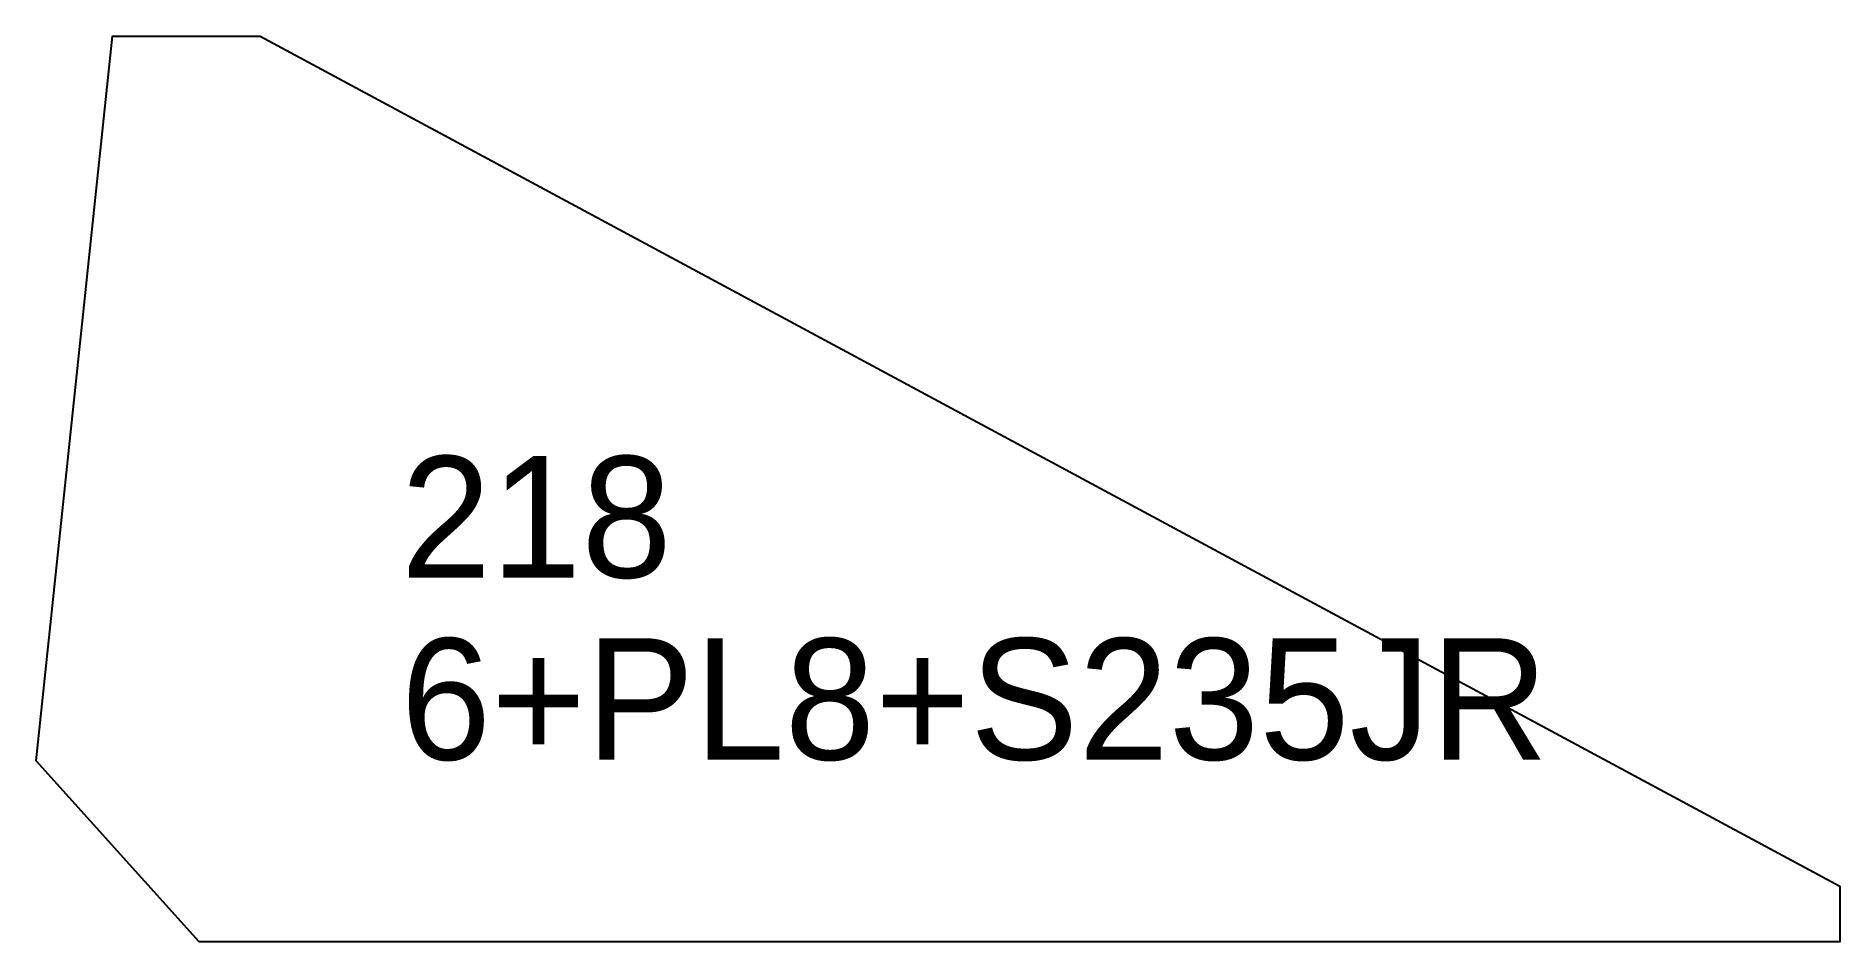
# Model space of a CAD drawing. Extents: x 0 to 148, y 0 to 75.
import ezdxf

# ---------------------------------------------------------------- set-up
doc = ezdxf.new("R2010")
doc.units = 0
for name, color, linetype in [('CUT', 7, 'CONTINUOUS'), ('SCRIBE', 3, 'CONTINUOUS'), ('TEXT', 7, 'CONTINUOUS')]:
    doc.layers.add(name, color=color, linetype=linetype)

msp = doc.modelspace()

# ---------------------------------------------------------------- linework, layer by layer
at = {"layer": 'CUT', "color": 7, "linetype": 'CONTINUOUS'}
msp.add_lwpolyline([(0, 14.92), (6.29, 74.59), (18.43, 74.59), (148.43, 4.59), (148.43, 0), (13.43, 0)], close=True, dxfattribs=at)

# ---------------------------------------------------------------- texts
at = {"layer": 'SCRIBE', "color": 3}
msp.add_text('218', height=10, dxfattribs=at).set_placement((30, 30))
at = {"layer": 'TEXT', "color": 7}
msp.add_text('6+PL8+S235JR', height=10, dxfattribs=at).set_placement((30, 15))

doc.saveas('drawing.dxf')
